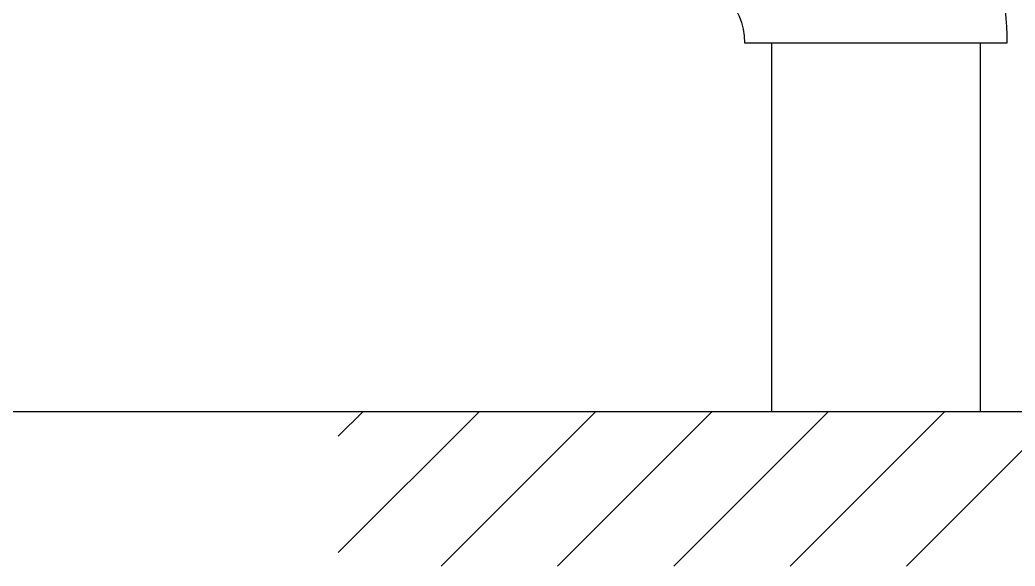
# Model space of a CAD drawing. Extents: x -2975 to 7327, y -1166 to 1029.
# Drawn here: x 5878.2 to 5975, y -205.2 to -152.1 of the extents above; entities that cross this region are included whole.
import ezdxf

# ---------------------------------------------------------------- set-up
doc = ezdxf.new("R2010")
doc.units = 0
doc.layers.add('legint', color=4, linetype='Continuous')
doc.layers.add('PLAMPING', color=5, linetype='Continuous')

# ---------------------------------------------------------------- blocks, each defined once
blk = doc.blocks.new('*X39')
at = {"color": 0}
for p, q in [((4.557421700626338, -1.665117973815279), (4.581235377635788, -1.641304296805829)), ((4.557421700626338, -1.778255058805127), (4.694372462625637, -1.641304296805829)), ((4.657509547615482, -1.791304296805829), (4.807509547615483, -1.641304296805829)), ((4.77064663260533, -1.791304296805829), (4.92064663260533, -1.641304296805829)), ((4.883783717595178, -1.791304296805829), (5.033783717595178, -1.641304296805829)), ((4.996920802585026, -1.791304296805829), (5.146920802585027, -1.641304296805829)), ((5.110057887574874, -1.791304296805829), (5.260057887574873, -1.641304296805828))]:
    blk.add_line(p, q, dxfattribs=at)
blk = doc.blocks.new('A$C60660C13')
at = {"layer": 'PLAMPING'}
for p, q in [((3061.067440595433, -284.6432829567138), (3061.067440595433, -320.4671045973018)), ((3081.378842867342, -284.6432829567138), (3081.378842868798, -320.4671045973018)), ((3236.489597535182, -320.4647518451029), (2925.483393704416, -320.4647518451029)), ((3081.378842868798, -320.4671045973018), (3061.067440595433, -320.4671045973018))]:
    blk.add_line(p, q, dxfattribs=at)
blk.add_lwpolyline([(3051.799612319654, -277.9903417802334, -0.4142135623730951), (3058.452553496089, -284.6432829567138), (3083.993729966686, -284.6432829567138, 0.4142135623730951), (3051.799612319654, -252.4491653096593)], format="xyb", close=True, dxfattribs=at)
at = {"layer": 'PLAMPING', "xscale": 100, "yscale": 100, "zscale": 100}
blk.add_blockref('*X39', (2563.209399872357, -156.3343221660407), dxfattribs=at)

msp = doc.modelspace()

# ---------------------------------------------------------------- block references
at = {"layer": 'legint'}
msp.add_blockref('A$C60660C13', (2890.202033855679, 130.2686825707151), dxfattribs=at)

doc.saveas('drawing.dxf')
